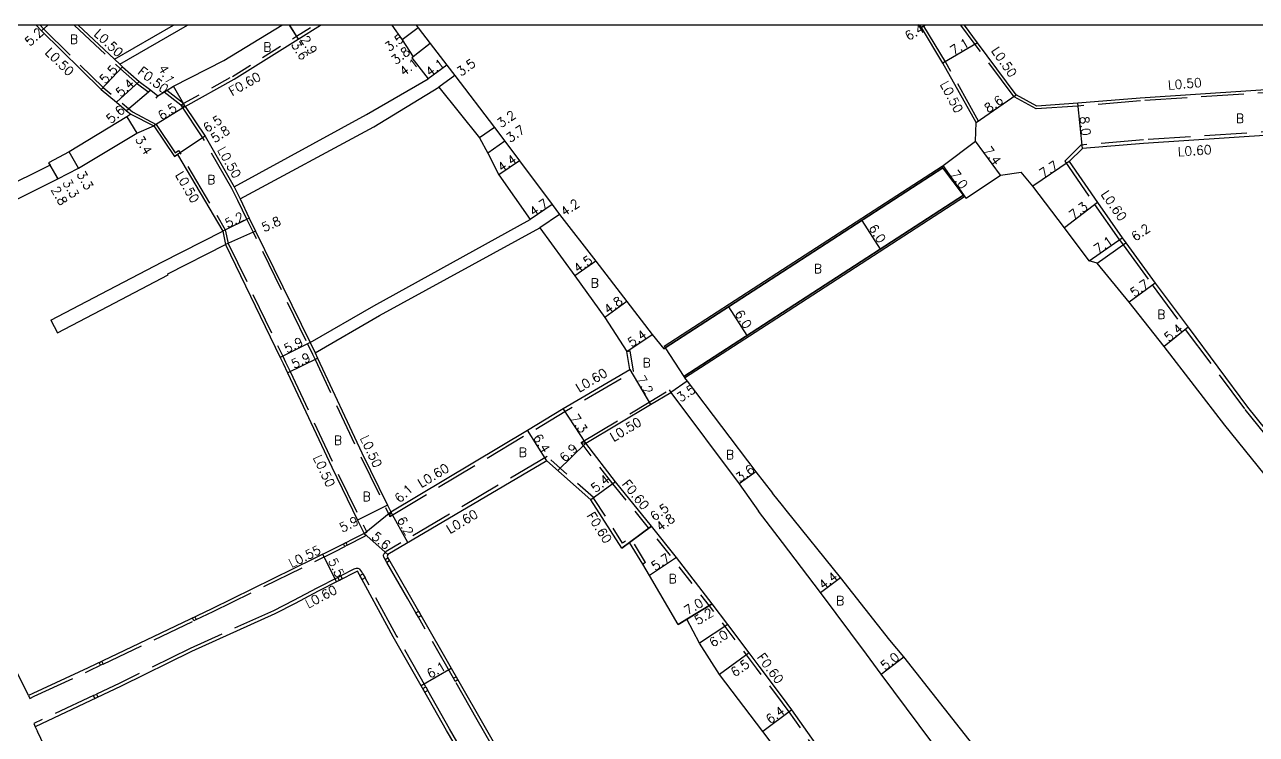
# Model space of a CAD drawing. Header units: metres. Extents: x -1600 to -800, y -110400 to -109798.
# Drawn here: x -1216.5 to -999.1, y -109925.1 to -109799.9 of the extents above; entities that cross this region are included whole.
import ezdxf

# ---------------------------------------------------------------- set-up
doc = ezdxf.new("R2010")
doc.units = ezdxf.units.M
doc.header["$LTSCALE"] = 2.5
doc.linetypes.add('22320', pattern=[2.5, 1.5, -1])
doc.linetypes.add('22330', pattern=[4, 3, -1])
for name, color, linetype in [('2101000', 177, 'Continuous'), ('2102000', 191, 'Continuous'), ('2102001', 191, 'Continuous'), ('2203000', 5, 'Continuous'), ('2232000', 4, '22320'), ('2233000', 62, '22330'), ('2235000', 7, 'Continuous'), ('9201100', 215, 'Continuous'), ('9201500', 222, 'Continuous'), ('9202100', 82, 'Continuous'), ('9203500', 155, 'Continuous'), ('9301100', 77, 'Continuous'), ('999', 7, 'Continuous')]:
    doc.layers.add(name, color=color, linetype=linetype)
doc.styles.add('Dm_Anotation', font='txt.shx', dxfattribs={"bigfont": 'pscdm.shx'})

msp = doc.modelspace()

# ---------------------------------------------------------------- linework, layer by layer
at = {"layer": '2101000', "flags": 128}
for points in [[(-1214.5, -109800), (-1213.55, -109801.01), (-1203.01, -109811.38), (-1200.32, -109813.6), (-1198.53, -109815.12), (-1197.81, -109815.69)], [(-1207.06, -109800), (-1200.69, -109806.01)], [(-1179.56, -109809.54), (-1168.24, -109802.46), (-1164.3, -109800)], [(-1151.72, -109800), (-1149.88, -109802.57), (-1147.96, -109805.56), (-1148.2, -109805.74), (-1145.32, -109809.5)], [(-1147.44, -109800), (-1147.07, -109800.48), (-1144.94, -109803.25), (-1142.03, -109807.05), (-1140.61, -109808.9), (-1133.61, -109818.03), (-1131.76, -109820.44), (-1129.18, -109823.92), (-1123.44, -109831.64), (-1122.13, -109833.41), (-1115.74, -109841.65), (-1110.28, -109848.74), (-1105.81, -109854.55), (-1103.72, -109857.09), (-1103.49, -109856.94)], [(-1199.74, -109806.91), (-1199.27, -109807.35), (-1196.32, -109809.97), (-1194.29, -109811.46), (-1193, -109812.46)], [(-1193, -109812.46), (-1191.36, -109811.47), (-1190.25, -109810.79), (-1181.39, -109806.21)], [(-1188.21, -109814.35), (-1179.56, -109809.54)], [(-1143.43, -109810.97), (-1136.23, -109819.87), (-1134.79, -109822.56), (-1132.82, -109826.39), (-1127.32, -109834.3)], [(-1197.81, -109815.69), (-1198.49, -109816.16), (-1208.65, -109822.33), (-1212.3, -109824.27), (-1212.05, -109824.7), (-1220.95, -109829.12), (-1234.13, -109835.47), (-1254.12, -109845.18)], [(-1188.21, -109814.35), (-1184.7, -109819.6), (-1179.58, -109828.51)], [(-1252.91, -109847.48), (-1233.09, -109837.75), (-1219.52, -109831.53), (-1210.66, -109827.13), (-1207.05, -109825.21), (-1196.75, -109819.08), (-1193.73, -109817.79)], [(-1193.73, -109817.79), (-1190.11, -109823.2), (-1189.53, -109822.82), (-1181.56, -109836.34)], [(-1178.49, -109830.67), (-1176.9, -109834.04), (-1175.77, -109836.33), (-1166.14, -109856)], [(-1125.59, -109835.78), (-1119.41, -109844.25), (-1114.13, -109851.6), (-1110.28, -109857.58)], [(-1103.49, -109856.94), (-1082.79, -109843.53)], [(-1100.22, -109861.97), (-1082.79, -109850.68)], [(-1165.28, -109857.81), (-1164.84, -109858.75), (-1157, -109875.46), (-1152.49, -109884.68), (-1151.91, -109885.88)], [(-1109.71, -109860.73), (-1110.28, -109857.58)], [(-1151.91, -109885.88), (-1127.8, -109871.43), (-1121.5, -109867.62), (-1109.71, -109860.73)], [(-1100.22, -109861.97), (-1100.06, -109862.23), (-1099.63, -109862.8), (-1087.51, -109878.81), (-1084.53, -109882.58)], [(-1117.51, -109873.74), (-1106.07, -109866.94), (-1102.51, -109864.79)], [(-1102.51, -109864.79), (-1090.42, -109880.93), (-1087.03, -109885.74)], [(-1112.24, -109880.56), (-1112.26, -109880.54), (-1117.51, -109873.74)], [(-1124.4, -109876.84), (-1152.44, -109893.39)], [(-1116.62, -109883.73), (-1124.4, -109876.84)], [(-1086.89, -109913.07), (-1088.64, -109910.73), (-1092.43, -109905.72), (-1095.2, -109902.09), (-1101.51, -109893.93), (-1105.92, -109888.38), (-1112.24, -109880.56)]]:
    msp.add_lwpolyline(points, dxfattribs=at)
at = {"layer": '2101000'}
for points in [[(-1181.39, -109806.21), (-1171.12, -109800)], [(-1169.83, -109800), (-1169.82, -109800.03), (-1169.77, -109800), (-1169.77, -109800)], [(-1048.7, -109820.47), (-1048.62, -109817.17), (-1054.46, -109806.72), (-1058.26, -109800.43), (-1058.54, -109800)], [(-1037.9, -109814.27), (-1041.54, -109812.29), (-1048.34, -109803.12), (-1050.66, -109800)], [(-981.46, -109810.37), (-1019.65, -109812.87), (-1030.68, -109813.79), (-1037.9, -109814.27)], [(-978.12, -109818.18), (-980.81, -109818.34), (-1019.04, -109820.85), (-1029.84, -109821.75)], [(-1082.79, -109843.53), (-1054.46, -109825.18), (-1054.62, -109824.93), (-1054.41, -109824.78), (-1048.7, -109820.47)], [(-1029.84, -109821.75), (-1032.18, -109824.07)], [(-1032.18, -109824.07), (-1027.21, -109831.29), (-1022.84, -109837.52), (-1022.18, -109838.4), (-1017.03, -109845.49), (-1011.21, -109853.31), (-1000.7, -109867.42), (-987.75, -109883.43), (-976.26, -109897.39), (-954.2, -109924.18), (-952.83, -109924.44), (-952.29, -109924.16), (-932.23, -109912.85)], [(-1082.79, -109850.68), (-1050.82, -109829.97), (-1050.66, -109830.23), (-1050.39, -109830.51), (-1044.33, -109826.44)], [(-1044.33, -109826.44), (-1040.67, -109825.96)], [(-883.83, -109996.72), (-891.33, -110001.25), (-894.67, -110003.18), (-895.12, -110002.64), (-898.65, -109998.38), (-905.07, -109991.41), (-914.27, -109981.26), (-937.47, -109953.46), (-951.48, -109936.16), (-958.11, -109928.08), (-958.56, -109927.53), (-980.22, -109900.6), (-991.84, -109886.49), (-1004.7, -109870.59), (-1015.4, -109856.72), (-1021.61, -109848.88), (-1027.24, -109841.99), (-1028.67, -109841.57), (-1033, -109835.74), (-1038.57, -109828.38), (-1040.67, -109825.96)], [(-1181.06, -109838.72), (-1171.43, -109858.61), (-1170.92, -109859.69), (-1170.15, -109861.32), (-1162.32, -109878), (-1157.76, -109887.34), (-1156.62, -109889.67)], [(-1156.62, -109889.67), (-1161.99, -109892.39), (-1183.5, -109902.97), (-1205.31, -109913.39), (-1215.07, -109917.92), (-1215.86, -109918.28), (-1221.11, -109907.88), (-1225.06, -109900.35), (-1229.29, -109892.56), (-1235.78, -109880.47), (-1241.64, -109869.47), (-1247.78, -109857.75), (-1252.91, -109847.48)], [(-1082.79, -109884.77), (-1084.53, -109882.58)], [(-1082.79, -109929.22), (-1086.27, -109924.6), (-1093.89, -109914.56), (-1097.42, -109909.05), (-1099.64, -109904.8), (-1101.17, -109905.74), (-1106.25, -109897.1), (-1107.46, -109895.09), (-1109.78, -109891.25), (-1111.14, -109892.26), (-1116.62, -109883.73)], [(-994.1, -109990.99), (-1000.35, -109985.73), (-1006.41, -109979.87), (-1011.11, -109974.24), (-1023.1, -109959.52), (-1025.77, -109956.05), (-1033.04, -109946.99), (-1039.02, -109939.57), (-1045.3, -109931.8), (-1049.18, -109926.89), (-1061.39, -109911.45), (-1063.83, -109908.48), (-1072.53, -109897.44), (-1082.15, -109885.59), (-1082.79, -109884.77)], [(-1082.79, -109891.28), (-1087.03, -109885.74)], [(-1053.83, -109930.01), (-1054.19, -109929.52), (-1065.34, -109914.52), (-1067.94, -109911), (-1076.05, -109900.09), (-1082.79, -109891.28)], [(-1152.44, -109893.39), (-1152.56, -109893.75), (-1148.42, -109900.91), (-1136.18, -109922.29), (-1130.4, -109932.43), (-1125.81, -109940.51), (-1123.1, -109945.22), (-1119.71, -109950.86), (-1118.76, -109952.34), (-1117.86, -109952.51), (-1117.81, -109952.51), (-1112.83, -109960.78), (-1107.19, -109969.17)], [(-1115.36, -109973.7), (-1113.14, -109972.39), (-1118.03, -109963.96), (-1124.91, -109952.09), (-1132.61, -109939.8), (-1135.76, -109934.86), (-1137.52, -109932.09), (-1139.69, -109928.51), (-1142.07, -109924.42), (-1145.13, -109919.02), (-1151.48, -109907.9), (-1157.78, -109896.33), (-1164.71, -109899.88), (-1168.8, -109902.04), (-1172.38, -109903.85), (-1187.06, -109910.52), (-1199.5, -109916.6), (-1214.67, -109923.77), (-1214.27, -109924.63)], [(-1082.79, -109918.56), (-1086.89, -109913.07)], [(-1067.43, -109939.19), (-1068.12, -109938.93), (-1068.44, -109938.81), (-1081.11, -109920.81), (-1082.79, -109918.56)]]:
    msp.add_lwpolyline(points, dxfattribs=at)
at = {"layer": '2102000', "flags": 128}
for points in [[(-1200.69, -109806.01), (-1190.28, -109800)], [(-1199.74, -109806.91), (-1187.79, -109800)], [(-1179.58, -109828.51), (-1156.18, -109815.79), (-1145.32, -109809.5)], [(-1178.49, -109830.67), (-1154.93, -109817.96), (-1143.43, -109810.97)], [(-1166.14, -109856), (-1154.88, -109849.49), (-1127.32, -109834.3)], [(-1211.91, -109852.05), (-1203.01, -109847.43), (-1192.34, -109841.84), (-1181.56, -109836.34)], [(-1165.28, -109857.81), (-1153.88, -109851.23), (-1125.59, -109835.78)], [(-1210.75, -109854.27), (-1201.85, -109849.65), (-1191.19, -109844.06), (-1191.28, -109843.89), (-1181.06, -109838.72)], [(-1199.08, -109955.64), (-1205.4, -109943.26), (-1214.27, -109924.63)]]:
    msp.add_lwpolyline(points, dxfattribs=at)
at = {"layer": '2102001', "flags": 128}
msp.add_lwpolyline([(-1211.91, -109852.05), (-1210.75, -109854.27)], dxfattribs=at)
at = {"layer": '2203000'}
for points in [[(-1082.79, -109843.17), (-1103.65, -109856.69), (-1103.49, -109856.94), (-1082.79, -109843.53), (-1054.46, -109825.18), (-1054.62, -109824.93), (-1082.79, -109843.17)], [(-1082.79, -109851.04), (-1050.66, -109830.23), (-1050.82, -109829.97), (-1082.79, -109850.68), (-1100.22, -109861.97), (-1100.06, -109862.23), (-1082.79, -109851.04)]]:
    msp.add_lwpolyline(points, dxfattribs=at)
at = {"layer": '2232000', "flags": 128}
for points in [[(-1179.87, -109809.03), (-1168.55, -109801.95), (-1165.43, -109800)], [(-1188.99, -109814.09), (-1188.42, -109813.77), (-1179.87, -109809.03)], [(-1188.99, -109814.09), (-1191.91, -109811.8)], [(-1188.99, -109814.09), (-1188.21, -109814.35)], [(-1112.72, -109880.92), (-1118.34, -109873.65), (-1117.51, -109873.74)], [(-1116.16, -109883.33), (-1124.33, -109876.1), (-1124.39, -109876.84)], [(-1087.37, -109913.43), (-1089.12, -109911.09), (-1092.9, -109906.08), (-1095.68, -109902.46), (-1101.98, -109894.3), (-1106.39, -109888.76), (-1112.72, -109880.92)], [(-1106.94, -109894.78), (-1109.61, -109890.37), (-1110.99, -109891.39), (-1116.16, -109883.33)], [(-1106.94, -109894.78), (-1107.46, -109895.09)], [(-1082.79, -109919.56), (-1087.37, -109913.43)]]:
    msp.add_lwpolyline(points, dxfattribs=at)
at = {"layer": '2232000'}
for points in [[(-1188.51, -109813.83), (-1191.46, -109811.52)], [(-1068.12, -109938.93), (-1068.48, -109939.44), (-1068.83, -109939.3), (-1081.59, -109921.17), (-1082.79, -109919.56)]]:
    msp.add_lwpolyline(points, dxfattribs=at)
at = {"layer": '2233000', "flags": 128}
for points in [[(-1213.81, -109800), (-1213.19, -109800.66), (-1202.68, -109811.01), (-1200, -109813.22), (-1198.21, -109814.73), (-1197.5, -109815.3)], [(-1207.79, -109800), (-1199.61, -109807.72), (-1196.64, -109810.36), (-1194.59, -109811.86), (-1193.3, -109812.86)], [(-1200.69, -109806.01), (-1199.74, -109806.91)], [(-1193.3, -109812.86), (-1193, -109812.46)], [(-1197.81, -109815.69), (-1193.73, -109817.79)], [(-1197.5, -109815.3), (-1193.31, -109817.51)], [(-1188.99, -109814.09), (-1185.12, -109819.87), (-1180.02, -109828.76)], [(-1193.31, -109817.51), (-1189.97, -109822.51), (-1189.37, -109822.11), (-1181.13, -109836.09)], [(-1180.02, -109828.76), (-1178.94, -109830.89)], [(-1179.58, -109828.51), (-1178.49, -109830.67)], [(-1178.94, -109830.89), (-1177.35, -109834.26), (-1176.22, -109836.55), (-1166.59, -109856.22)], [(-1181.56, -109836.34), (-1181.06, -109838.72)], [(-1181.13, -109836.09), (-1180.61, -109838.5)], [(-1180.61, -109838.5), (-1170.98, -109858.4), (-1170.47, -109859.48)], [(-1166.59, -109856.22), (-1165.73, -109858.03)], [(-1166.14, -109856), (-1165.28, -109857.81)], [(-1170.47, -109859.48), (-1169.7, -109861.1)], [(-1165.73, -109858.03), (-1165.29, -109858.96), (-1157.45, -109875.67), (-1152.94, -109884.9), (-1152.07, -109886.68)], [(-1110.28, -109857.58), (-1109.69, -109857.48)], [(-1109.05, -109861.04), (-1109.69, -109857.48)], [(-1169.7, -109861.1), (-1161.87, -109877.79), (-1157.31, -109887.12), (-1156.17, -109889.46)], [(-1152.07, -109886.68), (-1127.49, -109871.94), (-1121.19, -109868.14), (-1109.05, -109861.04)], [(-1118.34, -109873.65), (-1106.32, -109866.51), (-1102.76, -109864.36)], [(-1102.76, -109864.36), (-1102.51, -109864.79)], [(-1124.33, -109876.1), (-1152.73, -109892.86)], [(-1152.07, -109886.68), (-1151.91, -109885.88)], [(-1156.62, -109889.67), (-1156.17, -109889.46)]]:
    msp.add_lwpolyline(points, dxfattribs=at)
at = {"layer": '2233000'}
for points in [[(-1048.62, -109817.17), (-1048.19, -109816.92), (-1054.02, -109806.48), (-1057.84, -109800.16), (-1057.94, -109800)], [(-981.43, -109810.87), (-1019.61, -109813.37), (-1030.64, -109814.29), (-1038.01, -109814.78), (-1041.89, -109812.67), (-1048.75, -109803.41), (-1051.28, -109800)], [(-978.37, -109817.6), (-980.85, -109817.75), (-1019.08, -109820.25), (-1030.11, -109821.17), (-1032.96, -109824), (-1027.71, -109831.63), (-1023.32, -109837.87), (-1022.67, -109838.76), (-1017.52, -109845.84), (-1011.69, -109853.67), (-1001.17, -109867.79), (-988.22, -109883.81), (-976.72, -109897.78), (-954.53, -109924.73), (-952.74, -109925.07), (-952, -109924.69), (-931.96, -109913.38)], [(-1159.61, -109891.76), (-1156.52, -109890.18), (-1156.46, -109890.13), (-1156.41, -109890.07), (-1156.37, -109890.03)], [(-1156.62, -109889.67), (-1156.37, -109890.03)], [(-1186.27, -109904.88), (-1183.27, -109903.44), (-1161.75, -109892.86), (-1160.04, -109891.98)], [(-1152.9, -109894.26), (-1153.13, -109893.86), (-1153.16, -109893.78), (-1153.19, -109893.7), (-1153.2, -109893.57), (-1153.18, -109893.45), (-1153.12, -109893.31), (-1153.04, -109893.2), (-1152.73, -109892.86)], [(-1156.84, -109896.78), (-1157.03, -109896.43), (-1157.18, -109896.2), (-1157.4, -109896), (-1157.68, -109895.88), (-1158.03, -109895.85), (-1158.28, -109895.91), (-1158.42, -109895.98), (-1160.76, -109897.18)], [(-1147.47, -109903.68), (-1148.89, -109901.19), (-1152.6, -109894.78)], [(-1161.26, -109897.44), (-1164.99, -109899.34), (-1169.08, -109901.5), (-1172.64, -109903.31), (-1187.32, -109909.97), (-1199.76, -109916.06), (-1203.87, -109918)], [(-1145.74, -109916.73), (-1150.95, -109907.6), (-1156.46, -109897.49)], [(-1202.7, -109912.74), (-1186.67, -109905.07)], [(-1140.85, -109915.23), (-1147.02, -109904.46)], [(-1215.86, -109918.28), (-1215.64, -109918.77), (-1214.84, -109918.4), (-1205.08, -109913.87), (-1203.14, -109912.94)], [(-1134.2, -109926.87), (-1136.66, -109922.56), (-1140.54, -109915.78)], [(-1204.38, -109918.24), (-1214.93, -109923.22), (-1214.67, -109923.77)], [(-1137.88, -109930.33), (-1139.17, -109928.2), (-1141.55, -109924.12), (-1144.61, -109918.72), (-1145.36, -109917.39)]]:
    msp.add_lwpolyline(points, dxfattribs=at)
at = {"layer": '2235000'}
for points in [[(-1159.86, -109891.29), (-1159.61, -109891.76), (-1160.04, -109891.98), (-1160.28, -109891.51)], [(-1152.6, -109894.78), (-1152.9, -109894.26), (-1152.42, -109893.99), (-1152.12, -109894.5)], [(-1160.47, -109897.71), (-1160.97, -109897.97), (-1161.26, -109897.44), (-1160.76, -109897.18)], [(-1157.37, -109897.07), (-1156.84, -109896.78), (-1156.46, -109897.49), (-1156.99, -109897.78)], [(-1186.49, -109904.4), (-1186.27, -109904.88), (-1186.67, -109905.07), (-1186.9, -109904.59)], [(-1147.02, -109904.46), (-1147.47, -109903.68), (-1146.99, -109903.4), (-1146.54, -109904.19)], [(-1202.93, -109912.26), (-1202.7, -109912.74), (-1203.14, -109912.94), (-1203.37, -109912.47)], [(-1140.54, -109915.78), (-1140.85, -109915.23), (-1140.38, -109914.96), (-1140.06, -109915.51)], [(-1204.12, -109918.78), (-1204.38, -109918.24), (-1203.87, -109918), (-1203.61, -109918.55)], [(-1146.26, -109917.04), (-1145.74, -109916.73), (-1145.36, -109917.39), (-1145.89, -109917.69)]]:
    msp.add_lwpolyline(points, close=True, dxfattribs=at)
at = {"layer": '9201100', "flags": 128}
for points in [[(-1212.45, -109800), (-1213.55, -109801.01)], [(-1169.82, -109800.03), (-1168.28, -109802.48)], [(-1147.07, -109800.48), (-1149.88, -109802.57)], [(-1144.94, -109803.25), (-1148.2, -109805.74)], [(-1144.94, -109803.25), (-1147.96, -109805.56)], [(-1199.27, -109807.35), (-1203.01, -109811.38)], [(-1142.03, -109807.05), (-1145.32, -109809.5)], [(-1140.61, -109808.9), (-1143.43, -109810.97)], [(-1196.32, -109809.97), (-1200.32, -109813.6)], [(-1194.29, -109811.46), (-1198.53, -109815.12)], [(-1188.21, -109814.35), (-1190.25, -109810.79)], [(-1188.21, -109814.35), (-1193.73, -109817.79)], [(-1198.49, -109816.16), (-1196.75, -109819.08)], [(-1133.61, -109818.03), (-1136.23, -109819.87)], [(-1184.7, -109819.6), (-1190.11, -109823.2)], [(-1184.7, -109819.6), (-1189.53, -109822.82)], [(-1131.76, -109820.44), (-1134.79, -109822.56)], [(-1207.05, -109825.21), (-1208.65, -109822.33)], [(-1212.3, -109824.27), (-1210.66, -109827.13)], [(-1210.66, -109827.13), (-1212.05, -109824.7)], [(-1129.18, -109823.92), (-1132.82, -109826.39)], [(-1123.44, -109831.64), (-1127.32, -109834.3)], [(-1122.13, -109833.41), (-1125.59, -109835.78)], [(-1176.9, -109834.04), (-1181.56, -109836.34)], [(-1175.77, -109836.33), (-1181.06, -109838.72)], [(-1115.74, -109841.65), (-1119.41, -109844.25)], [(-1110.28, -109848.74), (-1114.13, -109851.6)], [(-1092.34, -109849.72), (-1089.07, -109854.75)], [(-1110.28, -109857.58), (-1105.81, -109854.55)], [(-1166.14, -109856), (-1171.43, -109858.61)], [(-1170.15, -109861.32), (-1164.84, -109858.75)], [(-1109.71, -109860.73), (-1106.07, -109866.94)], [(-1099.63, -109862.8), (-1102.51, -109864.79)], [(-1117.51, -109873.74), (-1121.5, -109867.62)], [(-1124.39, -109876.84), (-1127.8, -109871.43)], [(-1117.51, -109873.75), (-1122.44, -109878.57)], [(-1087.51, -109878.81), (-1090.42, -109880.93)], [(-1112.24, -109880.56), (-1116.62, -109883.73)], [(-1152.49, -109884.68), (-1157.76, -109887.34)], [(-1156.62, -109889.67), (-1151.91, -109885.88)], [(-1148.91, -109891.3), (-1151.91, -109885.88)], [(-1152.44, -109893.39), (-1156.62, -109889.67)], [(-1111.14, -109892.26), (-1105.92, -109888.38)], [(-1105.92, -109888.38), (-1109.78, -109891.25)], [(-1161.47, -109898.22), (-1163.88, -109893.32)], [(-1101.51, -109893.93), (-1106.25, -109897.1)], [(-1101.17, -109905.74), (-1095.2, -109902.09)], [(-1095.2, -109902.09), (-1099.64, -109904.8)], [(-1092.43, -109905.72), (-1097.42, -109909.05)], [(-1088.64, -109910.73), (-1093.89, -109914.56)], [(-1146.57, -109916.5), (-1141.24, -109913.45)], [(-1081.11, -109920.81), (-1086.27, -109924.6)]]:
    msp.add_lwpolyline(points, dxfattribs=at)
at = {"layer": '9201100'}
for points in [[(-1169.84, -109800), (-1168.28, -109802.48)], [(-1057.54, -109800), (-1058.26, -109800.43)], [(-1048.34, -109803.12), (-1054.46, -109806.72)], [(-1048.62, -109817.17), (-1041.54, -109812.29)], [(-1029.84, -109821.75), (-1030.68, -109813.79)], [(-1044.33, -109826.44), (-1048.7, -109820.47)], [(-1050.39, -109830.51), (-1054.41, -109824.78)], [(-1032.18, -109824.07), (-1038.57, -109828.38)], [(-1027.21, -109831.29), (-1033, -109835.74)], [(-1068.79, -109834.46), (-1065.53, -109839.5)], [(-1028.67, -109841.57), (-1022.84, -109837.52)], [(-1027.24, -109841.99), (-1022.18, -109838.4)], [(-1017.03, -109845.49), (-1021.61, -109848.88)], [(-1011.21, -109853.31), (-1015.4, -109856.72)], [(-1076.05, -109900.09), (-1072.53, -109897.44)], [(-1065.34, -109914.52), (-1061.39, -109911.45)]]:
    msp.add_lwpolyline(points, dxfattribs=at)
at = {"layer": '9301100'}
msp.add_lwpolyline([(-1082.79, -109843.53), (-1103.49, -109856.94), (-1100.22, -109861.97), (-1082.79, -109850.68), (-1050.82, -109829.97), (-1054.46, -109825.18), (-1082.79, -109843.53)], dxfattribs=at)
at = {"layer": '999'}
msp.add_lwpolyline([(-1600, -110400), (-800, -110400), (-800, -109800), (-1600, -109800)], close=True, dxfattribs=at)

# ---------------------------------------------------------------- texts
at = {"layer": '9201500', "style": 'Dm_Anotation'}
for s, rotation, p in [('5.2', 42.7705, (-1215.6, -109803.8)), ('6.4', 30.691, (-1060.57, -109802.79)), ('3.6', 302.2326, (-1169.57, -109803.44)), ('2.9', 302.0545, (-1167.93, -109802.48)), ('3.5', 36.5959, (-1152.2, -109804.75)), ('7.1', 30.4522, (-1052.61, -109805.34)), ('3.8', 37.4656, (-1151.06, -109807.05)), ('5.5', 47.0758, (-1202.3, -109810.47)), ('4.1', 37.4656, (-1149.6, -109809.07)), ('4.1', 36.7012, (-1145.02, -109809.15)), ('3.5', 36.2796, (-1139.52, -109809.1)), ('4.1', 299.7856, (-1193.01, -109807.58)), ('5.4', 42.2323, (-1199.58, -109812.79)), ('6.5', 31.9938, (-1192.38, -109816.83)), ('8.6', 34.6041, (-1046.46, -109815.55)), ('5.6', 40.7664, (-1201.28, -109817.46)), ('6.5', 33.6439, (-1184.35, -109819.03)), ('3.2', 35.1779, (-1132.46, -109818.19)), ('5.8', 33.6439, (-1182.99, -109820.84)), ('3.7', 34.9323, (-1130.85, -109820.78)), ('8.0', 276.0449, (-1030.33, -109816.17)), ('3.4', 300.7706, (-1197.08, -109820.09)), ('7.4', 306.1874, (-1047.38, -109822.1)), ('4.4', 34.2285, (-1132.38, -109825.97)), ('7.7', 34.0302, (-1036.76, -109827.04)), ('3.3', 299.0415, (-1207.39, -109826.26)), ('7.0', 305.0544, (-1053.24, -109826.27)), ('2.8', 299.7805, (-1211.95, -109829.01)), ('3.3', 299.7805, (-1209.91, -109827.74)), ('4.7', 34.3693, (-1126.76, -109833.79)), ('4.2', 34.4057, (-1121.26, -109833.79)), ('7.3', 37.5702, (-1031.44, -109834.41)), ('5.2', 26.334, (-1180.71, -109835.81)), ('5.8', 24.3095, (-1174.26, -109836.52)), ('6.0', 302.934, (-1067.65, -109835.76)), ('6.2', 35.3028, (-1020.5, -109838.19)), ('7.1', 34.7521, (-1027.12, -109840.38)), ('4.5', 35.2488, (-1118.94, -109843.79)), ('5.7', 36.5712, (-1020.67, -109848.06)), ('4.8', 36.6128, (-1113.55, -109851.04)), ('6.0', 302.934, (-1091.29, -109850.87)), ('5.4', 39.1289, (-1014.61, -109855.95)), ('5.4', 34.1218, (-1109.42, -109856.88)), ('5.9', 26.2821, (-1170.27, -109857.92)), ('5.9', 25.7914, (-1168.98, -109860.64)), ('7.2', 300.4479, (-1108.61, -109862.4)), ('3.5', 34.6349, (-1100.75, -109866.57)), ('7.3', 303.0983, (-1120.3, -109869.29)), ('6.4', 302.1998, (-1126.87, -109872.73)), ('6.9', 44.3257, (-1121.19, -109877.21)), ('3.6', 35.9858, (-1090.32, -109880.73)), ('6.1', 43.4952, (-1150.34, -109884.39)), ('5.4', 38.4582, (-1115.8, -109882.56)), ('6.5', 36.6016, (-1105.39, -109887.56)), ('5.9', 26.7952, (-1160.47, -109889.53)), ('6.2', 298.9499, (-1150.87, -109887.24)), ('4.8', 36.6016, (-1104.36, -109889.4)), ('5.6', 319.5088, (-1155.43, -109890.43)), ('5.5', 296.188, (-1163.01, -109894.51)), ('5.7', 33.7843, (-1105.27, -109896.32)), ('4.4', 37.0793, (-1075.63, -109899.65)), ('7.0', 31.4201, (-1099.52, -109904.13)), ('5.2', 31.4201, (-1097.73, -109905.87)), ('6.0', 33.7279, (-1095.04, -109909.83)), ('5.0', 37.7895, (-1064.69, -109913.89)), ('6.1', 29.7875, (-1145, -109915.31)), ('6.5', 36.1624, (-1091.19, -109915.07)), ('6.4', 36.2807, (-1084.99, -109923.35))]:
    msp.add_text(s, height=1.6, rotation=rotation, dxfattribs=at).set_placement(p)
at = {"layer": '9202100', "style": 'Dm_Anotation'}
for p in [(-1208.56, -109803.28), (-1174.44, -109804.67), (-1002.75, -109817.26), (-1184.33, -109828.04), (-1077.26, -109843.75), (-1116.63, -109846.27), (-1016.66, -109851.84), (-1107.49, -109860.35), (-1161.96, -109874.03), (-1129.33, -109876.16), (-1092.79, -109876.57), (-1156.91, -109883.96), (-1102.88, -109898.46), (-1073.32, -109902.32)]:
    msp.add_text('B', height=1.6, dxfattribs=at).set_placement(p)
at = {"layer": '9203500', "style": 'Dm_Anotation'}
for s, rotation, p in [('L0.50', 316.6596, (-1204.43, -109801.68)), ('L0.50', 315.4505, (-1213.03, -109804.93)), ('L0.50', 304.9116, (-1046.02, -109804.5)), ('F0.50', 321.9388, (-1196.7, -109808.45)), ('F0.60', 29.0362, (-1179.94, -109812.52)), ('L0.50', 4.7745, (-1014.68, -109811.39)), ('L0.50', 297.6165, (-1055.02, -109810.4)), ('L0.50', 299.8715, (-1182.59, -109822.02)), ('L0.60', 3.7487, (-1012.96, -109823.12)), ('L0.50', 300.4857, (-1190.02, -109826.41)), ('L0.60', 305.0872, (-1026.65, -109829.85)), ('L0.60', 30.3123, (-1118.67, -109864.83)), ('L0.50', 30.7175, (-1112.63, -109873.52)), ('L0.50', 295.138, (-1157.37, -109872.84)), ('L0.50', 295.1368, (-1165.67, -109876.29)), ('L0.60', 30.9487, (-1146.58, -109881.66)), ('F0.60', 308.9335, (-1111.2, -109880.98)), ('L0.60', 30.549, (-1141.5, -109889.77)), ('F0.60', 302.6928, (-1117.4, -109886.54)), ('L0.55', 26.188, (-1169.42, -109895.76)), ('L0.60', 27.8191, (-1166.49, -109902.91)), ('F0.60', 306.7827, (-1087.36, -109911.54))]:
    msp.add_text(s, height=1.6, rotation=rotation, dxfattribs=at).set_placement(p)

doc.saveas('drawing.dxf')
